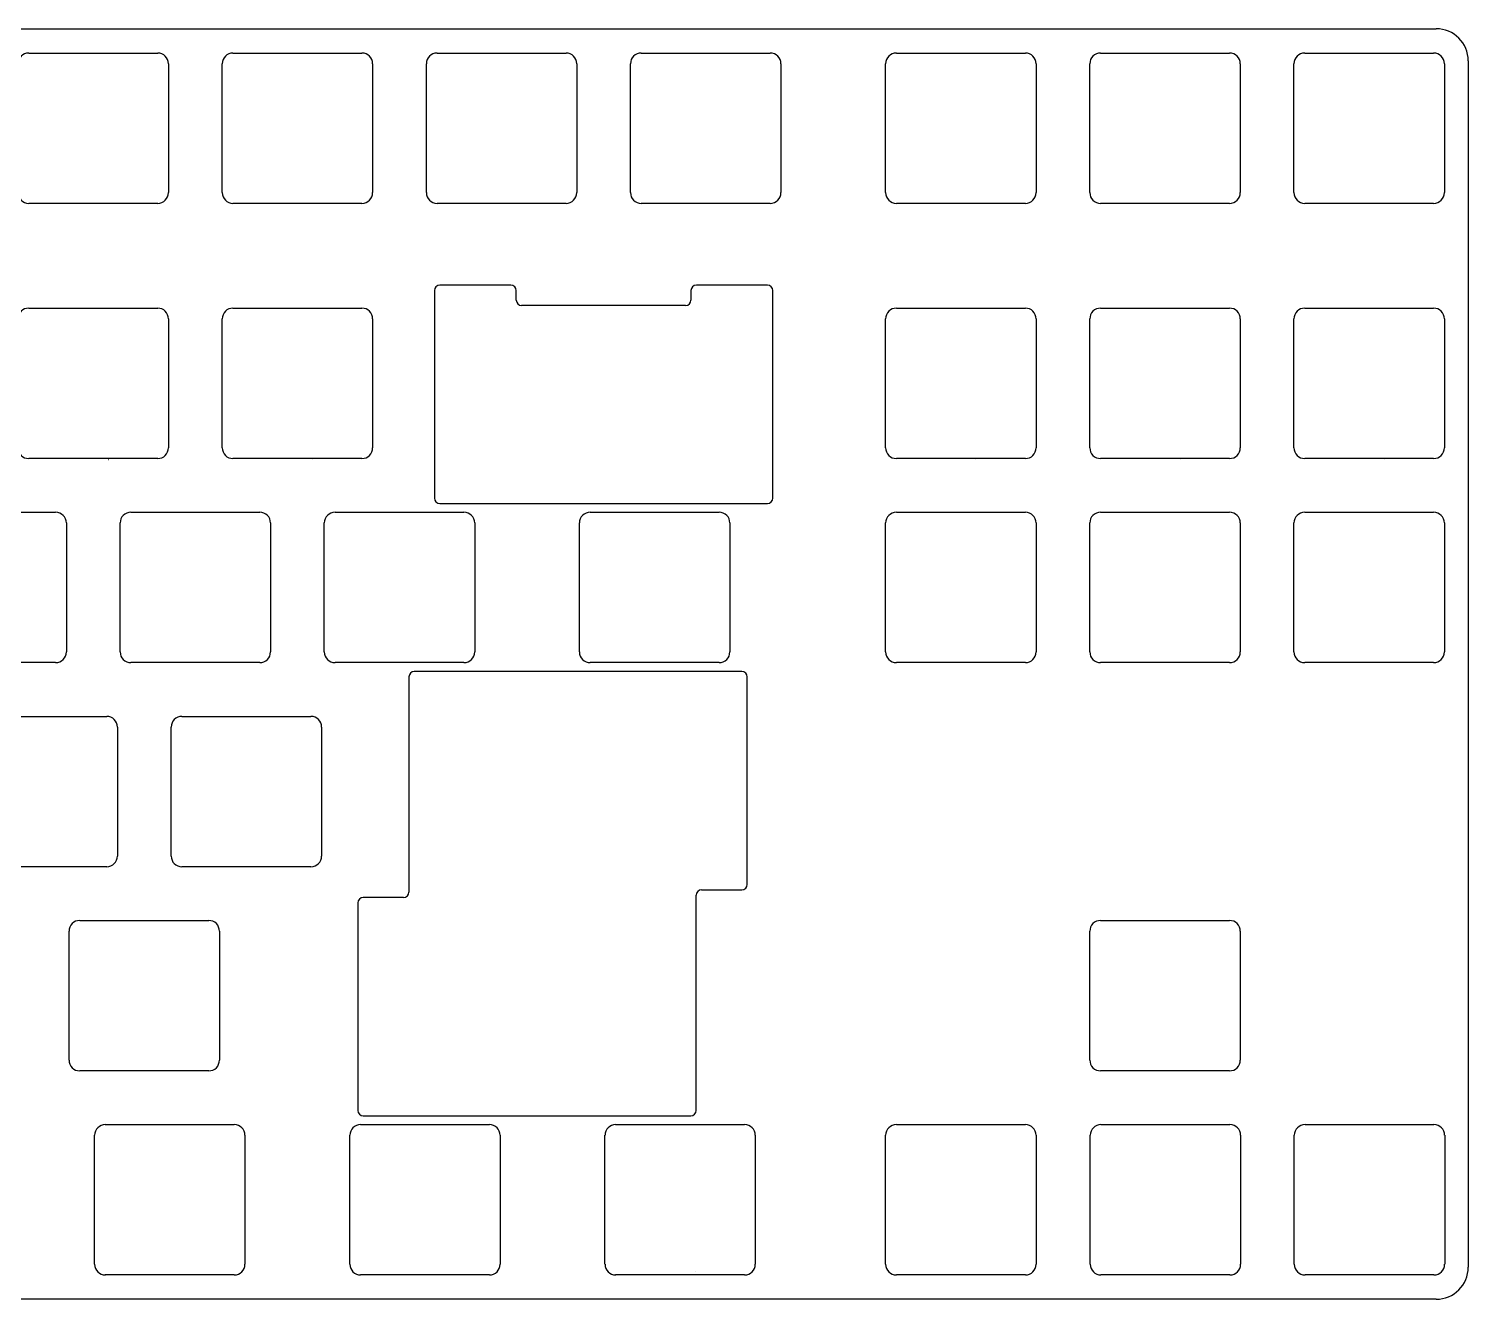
# Model space of a CAD drawing. Header units: millimetres. Extents: x -47 to 330, y -109 to 160.
# Drawn here: x 196.1 to 330, y 41.5 to 159.7 of the extents above; entities that cross this region are included whole.
import ezdxf

# ---------------------------------------------------------------- set-up
doc = ezdxf.new("R2010")
doc.units = ezdxf.units.MM
doc.header["$MEASUREMENT"] = 0
doc.layers.add('01', color=6, linetype='Continuous', true_color=0xff00ff)

msp = doc.modelspace()

# ---------------------------------------------------------------- linework, layer by layer
at = {"layer": '01'}
for p, q in [((-13.19, 159.74), (327.06, 159.74)), ((196.08, 157.49), (196.08, 157.49)), ((196.08, 157.49), (208.08, 157.49)), ((196.08, 157.49), (196.08, 157.49)), ((196.08, 157.49), (208.08, 157.49)), ((196.08, 157.49), (196.08, 157.49)), ((196.08, 157.49), (208.08, 157.49)), ((196.08, 157.49), (196.08, 157.49)), ((196.08, 157.49), (208.08, 157.49)), ((215.08, 157.49), (215.08, 157.49)), ((215.08, 157.49), (227.08, 157.49)), ((215.08, 157.49), (215.08, 157.49)), ((215.08, 157.49), (227.08, 157.49)), ((215.08, 157.49), (215.08, 157.49)), ((215.08, 157.49), (227.08, 157.49)), ((215.08, 157.49), (215.08, 157.49)), ((215.08, 157.49), (227.08, 157.49)), ((234.08, 157.49), (234.08, 157.49)), ((234.08, 157.49), (246.08, 157.49)), ((234.08, 157.49), (234.08, 157.49)), ((234.08, 157.49), (246.08, 157.49)), ((234.08, 157.49), (234.08, 157.49)), ((234.08, 157.49), (246.08, 157.49)), ((234.08, 157.49), (234.08, 157.49)), ((234.08, 157.49), (246.08, 157.49)), ((253.08, 157.49), (265.08, 157.49)), ((253.08, 157.49), (265.08, 157.49)), ((253.08, 157.49), (265.08, 157.49)), ((253.08, 157.49), (265.08, 157.49)), ((276.83, 157.49), (288.83, 157.49)), ((276.83, 157.49), (288.83, 157.49)), ((276.83, 157.49), (288.83, 157.49)), ((276.83, 157.49), (288.83, 157.49)), ((295.83, 157.49), (307.83, 157.49)), ((295.83, 157.49), (307.83, 157.49)), ((295.83, 157.49), (307.83, 157.49)), ((295.83, 157.49), (307.83, 157.49)), ((314.83, 157.49), (326.83, 157.49)), ((314.83, 157.49), (326.83, 157.49)), ((314.83, 157.49), (326.83, 157.49)), ((314.83, 157.49), (326.83, 157.49)), ((330.05, 156.76), (330.05, 44.47)), ((209.08, 156.49), (209.08, 144.49)), ((209.08, 156.49), (209.08, 144.49)), ((209.08, 156.49), (209.08, 144.49)), ((209.08, 156.49), (209.08, 144.49)), ((214.08, 144.49), (214.08, 156.49)), ((214.08, 156.49), (214.08, 156.49)), ((214.08, 144.49), (214.08, 156.49)), ((214.08, 156.49), (214.08, 156.49)), ((214.08, 144.49), (214.08, 156.49)), ((214.08, 156.49), (214.08, 156.49)), ((214.08, 144.49), (214.08, 156.49)), ((214.08, 156.49), (214.08, 156.49)), ((228.08, 156.49), (228.08, 144.49)), ((228.08, 156.49), (228.08, 144.49)), ((228.08, 156.49), (228.08, 144.49)), ((228.08, 156.49), (228.08, 144.49)), ((233.08, 144.49), (233.08, 156.49)), ((233.08, 144.49), (233.08, 156.49)), ((233.08, 144.49), (233.08, 156.49)), ((233.08, 144.49), (233.08, 156.49)), ((247.08, 156.49), (247.08, 144.49)), ((247.08, 156.49), (247.08, 144.49)), ((247.08, 156.49), (247.08, 144.49)), ((247.08, 156.49), (247.08, 144.49)), ((252.08, 144.49), (252.08, 156.49)), ((252.08, 144.49), (252.08, 156.49)), ((252.08, 144.49), (252.08, 156.49)), ((252.08, 144.49), (252.08, 156.49)), ((266.08, 156.49), (266.08, 144.49)), ((266.08, 156.49), (266.08, 144.49)), ((266.08, 156.49), (266.08, 144.49)), ((266.08, 156.49), (266.08, 144.49)), ((275.83, 144.49), (275.83, 156.49)), ((275.83, 144.49), (275.83, 156.49)), ((275.83, 144.49), (275.83, 156.49)), ((275.83, 144.49), (275.83, 156.49)), ((289.83, 156.49), (289.83, 144.49)), ((289.83, 156.49), (289.83, 144.49)), ((289.83, 156.49), (289.83, 144.49)), ((289.83, 156.49), (289.83, 144.49)), ((294.83, 144.49), (294.83, 156.49)), ((294.83, 144.49), (294.83, 156.49)), ((294.83, 144.49), (294.83, 156.49)), ((294.83, 144.49), (294.83, 156.49)), ((308.83, 156.49), (308.83, 144.49)), ((308.83, 156.49), (308.83, 144.49)), ((308.83, 156.49), (308.83, 144.49)), ((308.83, 156.49), (308.83, 144.49)), ((313.83, 144.49), (313.83, 156.49)), ((313.83, 144.49), (313.83, 156.49)), ((313.83, 144.49), (313.83, 156.49)), ((313.83, 144.49), (313.83, 156.49)), ((327.83, 156.49), (327.83, 144.49)), ((327.83, 156.49), (327.83, 144.49)), ((327.83, 156.49), (327.83, 144.49)), ((327.83, 156.49), (327.83, 144.49)), ((208.08, 143.49), (196.08, 143.49)), ((196.08, 143.49), (196.08, 143.49)), ((208.08, 143.49), (196.08, 143.49)), ((196.08, 143.49), (196.08, 143.49)), ((208.08, 143.49), (196.08, 143.49)), ((196.08, 143.49), (196.08, 143.49)), ((208.08, 143.49), (196.08, 143.49)), ((196.08, 143.49), (196.08, 143.49)), ((214.08, 144.49), (214.08, 144.49)), ((214.08, 144.49), (214.08, 144.49)), ((214.08, 144.49), (214.08, 144.49)), ((214.08, 144.49), (214.08, 144.49)), ((227.08, 143.49), (215.08, 143.49)), ((215.08, 143.49), (215.08, 143.49)), ((227.08, 143.49), (215.08, 143.49)), ((215.08, 143.49), (215.08, 143.49)), ((227.08, 143.49), (215.08, 143.49)), ((215.08, 143.49), (215.08, 143.49)), ((227.08, 143.49), (215.08, 143.49)), ((215.08, 143.49), (215.08, 143.49)), ((246.08, 143.49), (234.08, 143.49)), ((234.08, 143.49), (234.08, 143.49)), ((246.08, 143.49), (234.08, 143.49)), ((234.08, 143.49), (234.08, 143.49)), ((246.08, 143.49), (234.08, 143.49)), ((234.08, 143.49), (234.08, 143.49)), ((246.08, 143.49), (234.08, 143.49)), ((234.08, 143.49), (234.08, 143.49)), ((265.08, 143.49), (253.08, 143.49)), ((265.08, 143.49), (253.08, 143.49)), ((265.08, 143.49), (253.08, 143.49)), ((265.08, 143.49), (253.08, 143.49)), ((288.83, 143.49), (276.83, 143.49)), ((288.83, 143.49), (276.83, 143.49)), ((288.83, 143.49), (276.83, 143.49)), ((288.83, 143.49), (276.83, 143.49)), ((307.83, 143.49), (295.83, 143.49)), ((307.83, 143.49), (295.83, 143.49)), ((307.83, 143.49), (295.83, 143.49)), ((307.83, 143.49), (295.83, 143.49)), ((326.83, 143.49), (314.83, 143.49)), ((326.83, 143.49), (314.83, 143.49)), ((326.83, 143.49), (314.83, 143.49)), ((326.83, 143.49), (314.83, 143.49)), ((233.83, 135.38), (233.83, 116.06)), ((233.83, 135.38), (233.83, 116.06)), ((233.83, 135.38), (233.83, 116.06)), ((233.83, 135.38), (233.83, 116.06)), ((240.95, 135.88), (234.33, 135.88)), ((240.95, 135.88), (234.33, 135.88)), ((240.95, 135.88), (234.33, 135.88)), ((240.95, 135.88), (234.33, 135.88)), ((241.45, 134.48), (241.45, 135.38)), ((241.45, 134.48), (241.45, 135.38)), ((241.45, 134.48), (241.45, 135.38)), ((241.45, 134.48), (241.45, 135.38)), ((257.71, 135.38), (257.71, 135.38)), ((257.71, 135.38), (257.71, 134.48)), ((257.71, 135.38), (257.71, 135.38)), ((257.71, 135.38), (257.71, 134.48)), ((257.71, 135.38), (257.71, 135.38)), ((257.71, 135.38), (257.71, 134.48)), ((257.71, 135.38), (257.71, 135.38)), ((257.71, 135.38), (257.71, 134.48)), ((264.83, 135.88), (258.21, 135.88)), ((264.83, 135.88), (258.21, 135.88)), ((264.83, 135.88), (258.21, 135.88)), ((264.83, 135.88), (258.21, 135.88)), ((265.33, 116.06), (265.33, 135.38)), ((265.33, 135.38), (265.33, 135.38)), ((265.33, 116.06), (265.33, 135.38)), ((265.33, 135.38), (265.33, 135.38)), ((265.33, 116.06), (265.33, 135.38)), ((265.33, 135.38), (265.33, 135.38)), ((265.33, 116.06), (265.33, 135.38)), ((265.33, 135.38), (265.33, 135.38)), ((241.45, 134.48), (241.45, 134.48)), ((241.45, 134.48), (241.45, 134.48)), ((241.45, 134.48), (241.45, 134.48)), ((241.45, 134.48), (241.45, 134.48)), ((257.21, 133.98), (241.95, 133.98)), ((257.21, 133.98), (241.95, 133.98)), ((257.21, 133.98), (241.95, 133.98)), ((257.21, 133.98), (241.95, 133.98)), ((196.08, 133.74), (196.08, 133.74)), ((196.08, 133.74), (208.08, 133.74)), ((196.08, 133.74), (196.08, 133.74)), ((196.08, 133.74), (208.08, 133.74)), ((196.08, 133.74), (196.08, 133.74)), ((196.08, 133.74), (208.08, 133.74)), ((196.08, 133.74), (196.08, 133.74)), ((196.08, 133.74), (208.08, 133.74)), ((209.08, 132.74), (209.08, 120.74)), ((209.08, 132.74), (209.08, 120.74)), ((209.08, 132.74), (209.08, 120.74)), ((209.08, 132.74), (209.08, 120.74)), ((214.08, 120.74), (214.08, 132.74)), ((214.08, 132.74), (214.08, 132.74)), ((214.08, 120.74), (214.08, 132.74)), ((214.08, 132.74), (214.08, 132.74)), ((214.08, 120.74), (214.08, 132.74)), ((214.08, 132.74), (214.08, 132.74)), ((214.08, 120.74), (214.08, 132.74)), ((214.08, 132.74), (214.08, 132.74)), ((215.08, 133.74), (215.08, 133.74)), ((215.08, 133.74), (227.08, 133.74)), ((215.08, 133.74), (215.08, 133.74)), ((215.08, 133.74), (227.08, 133.74)), ((215.08, 133.74), (215.08, 133.74)), ((215.08, 133.74), (227.08, 133.74)), ((215.08, 133.74), (215.08, 133.74)), ((215.08, 133.74), (227.08, 133.74)), ((228.08, 132.74), (228.08, 120.74)), ((228.08, 132.74), (228.08, 120.74)), ((228.08, 132.74), (228.08, 120.74)), ((228.08, 132.74), (228.08, 120.74)), ((275.83, 120.74), (275.83, 132.74)), ((275.83, 120.74), (275.83, 132.74)), ((275.83, 120.74), (275.83, 132.74)), ((275.83, 120.74), (275.83, 132.74)), ((276.83, 133.74), (288.83, 133.74)), ((276.83, 133.74), (288.83, 133.74)), ((276.83, 133.74), (288.83, 133.74)), ((276.83, 133.74), (288.83, 133.74)), ((289.83, 132.74), (289.83, 120.74)), ((289.83, 132.74), (289.83, 120.74)), ((289.83, 132.74), (289.83, 120.74)), ((289.83, 132.74), (289.83, 120.74)), ((294.83, 120.74), (294.83, 132.74)), ((294.83, 120.74), (294.83, 132.74)), ((294.83, 120.74), (294.83, 132.74)), ((294.83, 120.74), (294.83, 132.74)), ((295.83, 133.74), (307.83, 133.74)), ((295.83, 133.74), (307.83, 133.74)), ((295.83, 133.74), (307.83, 133.74)), ((295.83, 133.74), (307.83, 133.74)), ((308.83, 132.74), (308.83, 120.74)), ((308.83, 132.74), (308.83, 120.74)), ((308.83, 132.74), (308.83, 120.74)), ((308.83, 132.74), (308.83, 120.74)), ((313.83, 120.74), (313.83, 132.74)), ((313.83, 120.74), (313.83, 132.74)), ((313.83, 120.74), (313.83, 132.74)), ((313.83, 120.74), (313.83, 132.74)), ((314.83, 133.74), (326.83, 133.74)), ((314.83, 133.74), (326.83, 133.74)), ((314.83, 133.74), (326.83, 133.74)), ((314.83, 133.74), (326.83, 133.74)), ((327.83, 132.74), (327.83, 120.74)), ((327.83, 132.74), (327.83, 120.74)), ((327.83, 132.74), (327.83, 120.74)), ((327.83, 132.74), (327.83, 120.74)), ((214.08, 120.74), (214.08, 120.74)), ((214.08, 120.74), (214.08, 120.74)), ((214.08, 120.74), (214.08, 120.74)), ((214.08, 120.74), (214.08, 120.74)), ((208.08, 119.74), (196.08, 119.74)), ((196.08, 119.74), (196.08, 119.74)), ((208.08, 119.74), (196.08, 119.74)), ((196.08, 119.74), (196.08, 119.74)), ((208.08, 119.74), (196.08, 119.74)), ((196.08, 119.74), (196.08, 119.74)), ((208.08, 119.74), (196.08, 119.74)), ((196.08, 119.74), (196.08, 119.74)), ((227.08, 119.74), (215.08, 119.74)), ((215.08, 119.74), (215.08, 119.74)), ((227.08, 119.74), (215.08, 119.74)), ((215.08, 119.74), (215.08, 119.74)), ((227.08, 119.74), (215.08, 119.74)), ((215.08, 119.74), (215.08, 119.74)), ((227.08, 119.74), (215.08, 119.74)), ((215.08, 119.74), (215.08, 119.74)), ((288.83, 119.74), (276.83, 119.74)), ((288.83, 119.74), (276.83, 119.74)), ((288.83, 119.74), (276.83, 119.74)), ((288.83, 119.74), (276.83, 119.74)), ((307.83, 119.74), (295.83, 119.74)), ((307.83, 119.74), (295.83, 119.74)), ((307.83, 119.74), (295.83, 119.74)), ((307.83, 119.74), (295.83, 119.74)), ((326.83, 119.74), (314.83, 119.74)), ((326.83, 119.74), (314.83, 119.74)), ((326.83, 119.74), (314.83, 119.74)), ((326.83, 119.74), (314.83, 119.74)), ((234.33, 115.56), (264.83, 115.56)), ((234.33, 115.56), (264.83, 115.56)), ((234.33, 115.56), (264.83, 115.56)), ((234.33, 115.56), (264.83, 115.56)), ((265.33, 116.06), (265.33, 116.06)), ((265.33, 116.06), (265.33, 116.06)), ((265.33, 116.06), (265.33, 116.06)), ((265.33, 116.06), (265.33, 116.06)), ((186.58, 114.74), (198.58, 114.74)), ((186.58, 114.74), (198.58, 114.74)), ((186.58, 114.74), (198.58, 114.74)), ((186.58, 114.74), (198.58, 114.74)), ((205.58, 114.74), (205.58, 114.74)), ((205.58, 114.74), (217.58, 114.74)), ((205.58, 114.74), (205.58, 114.74)), ((205.58, 114.74), (217.58, 114.74)), ((205.58, 114.74), (205.58, 114.74)), ((205.58, 114.74), (217.58, 114.74)), ((205.58, 114.74), (205.58, 114.74)), ((205.58, 114.74), (217.58, 114.74)), ((224.58, 114.74), (236.58, 114.74)), ((224.58, 114.74), (236.58, 114.74)), ((224.58, 114.74), (236.58, 114.74)), ((224.58, 114.74), (236.58, 114.74)), ((248.33, 114.74), (260.33, 114.74)), ((248.33, 114.74), (260.33, 114.74)), ((248.33, 114.74), (260.33, 114.74)), ((248.33, 114.74), (260.33, 114.74)), ((276.83, 114.74), (288.83, 114.74)), ((276.83, 114.74), (288.83, 114.74)), ((276.83, 114.74), (288.83, 114.74)), ((276.83, 114.74), (288.83, 114.74)), ((295.83, 114.74), (307.83, 114.74)), ((295.83, 114.74), (307.83, 114.74)), ((295.83, 114.74), (307.83, 114.74)), ((295.83, 114.74), (307.83, 114.74)), ((314.83, 114.74), (326.83, 114.74)), ((314.83, 114.74), (326.83, 114.74)), ((314.83, 114.74), (326.83, 114.74)), ((314.83, 114.74), (326.83, 114.74)), ((199.58, 113.74), (199.58, 101.74)), ((199.58, 113.74), (199.58, 101.74)), ((199.58, 113.74), (199.58, 101.74)), ((199.58, 113.74), (199.58, 101.74)), ((204.58, 101.74), (204.58, 113.74)), ((204.58, 113.74), (204.58, 113.74)), ((204.58, 101.74), (204.58, 113.74)), ((204.58, 113.74), (204.58, 113.74)), ((204.58, 101.74), (204.58, 113.74)), ((204.58, 113.74), (204.58, 113.74)), ((204.58, 101.74), (204.58, 113.74)), ((204.58, 113.74), (204.58, 113.74)), ((218.58, 113.74), (218.58, 101.74)), ((218.58, 113.74), (218.58, 101.74)), ((218.58, 113.74), (218.58, 101.74)), ((218.58, 113.74), (218.58, 101.74)), ((223.58, 101.74), (223.58, 113.74)), ((223.58, 113.74), (223.58, 113.74)), ((223.58, 101.74), (223.58, 113.74)), ((223.58, 113.74), (223.58, 113.74)), ((223.58, 101.74), (223.58, 113.74)), ((223.58, 113.74), (223.58, 113.74)), ((223.58, 101.74), (223.58, 113.74)), ((223.58, 113.74), (223.58, 113.74)), ((237.58, 113.74), (237.58, 101.74)), ((237.58, 113.74), (237.58, 101.74)), ((237.58, 113.74), (237.58, 101.74)), ((237.58, 113.74), (237.58, 101.74)), ((247.33, 101.74), (247.33, 113.74)), ((247.33, 101.74), (247.33, 113.74)), ((247.33, 101.74), (247.33, 113.74)), ((247.33, 101.74), (247.33, 113.74)), ((261.33, 113.74), (261.33, 101.74)), ((261.33, 113.74), (261.33, 101.74)), ((261.33, 113.74), (261.33, 101.74)), ((261.33, 113.74), (261.33, 101.74)), ((275.83, 101.74), (275.83, 113.74)), ((275.83, 101.74), (275.83, 113.74)), ((275.83, 101.74), (275.83, 113.74)), ((275.83, 101.74), (275.83, 113.74)), ((289.83, 113.74), (289.83, 101.74)), ((289.83, 113.74), (289.83, 101.74)), ((289.83, 113.74), (289.83, 101.74)), ((289.83, 113.74), (289.83, 101.74)), ((294.83, 101.74), (294.83, 113.74)), ((294.83, 101.74), (294.83, 113.74)), ((294.83, 101.74), (294.83, 113.74)), ((294.83, 101.74), (294.83, 113.74)), ((308.83, 113.74), (308.83, 101.74)), ((308.83, 113.74), (308.83, 101.74)), ((308.83, 113.74), (308.83, 101.74)), ((308.83, 113.74), (308.83, 101.74)), ((313.83, 101.74), (313.83, 113.74)), ((313.83, 101.74), (313.83, 113.74)), ((313.83, 101.74), (313.83, 113.74)), ((313.83, 101.74), (313.83, 113.74)), ((327.83, 113.74), (327.83, 101.74)), ((327.83, 113.74), (327.83, 101.74)), ((327.83, 113.74), (327.83, 101.74)), ((327.83, 113.74), (327.83, 101.74)), ((198.58, 100.74), (186.58, 100.74)), ((198.58, 100.74), (186.58, 100.74)), ((198.58, 100.74), (186.58, 100.74)), ((198.58, 100.74), (186.58, 100.74)), ((204.58, 101.74), (204.58, 101.74)), ((204.58, 101.74), (204.58, 101.74)), ((204.58, 101.74), (204.58, 101.74)), ((204.58, 101.74), (204.58, 101.74)), ((217.58, 100.74), (205.58, 100.74)), ((205.58, 100.74), (205.58, 100.74)), ((217.58, 100.74), (205.58, 100.74)), ((205.58, 100.74), (205.58, 100.74)), ((217.58, 100.74), (205.58, 100.74)), ((205.58, 100.74), (205.58, 100.74)), ((217.58, 100.74), (205.58, 100.74)), ((205.58, 100.74), (205.58, 100.74)), ((223.58, 101.74), (223.58, 101.74)), ((223.58, 101.74), (223.58, 101.74)), ((223.58, 101.74), (223.58, 101.74)), ((223.58, 101.74), (223.58, 101.74)), ((236.58, 100.74), (224.58, 100.74)), ((236.58, 100.74), (224.58, 100.74)), ((236.58, 100.74), (224.58, 100.74)), ((236.58, 100.74), (224.58, 100.74)), ((260.33, 100.74), (248.33, 100.74)), ((260.33, 100.74), (248.33, 100.74)), ((260.33, 100.74), (248.33, 100.74)), ((260.33, 100.74), (248.33, 100.74)), ((288.83, 100.74), (276.83, 100.74)), ((288.83, 100.74), (276.83, 100.74)), ((288.83, 100.74), (276.83, 100.74)), ((288.83, 100.74), (276.83, 100.74)), ((307.83, 100.74), (295.83, 100.74)), ((307.83, 100.74), (295.83, 100.74)), ((307.83, 100.74), (295.83, 100.74)), ((307.83, 100.74), (295.83, 100.74)), ((326.83, 100.74), (314.83, 100.74)), ((326.83, 100.74), (314.83, 100.74)), ((326.83, 100.74), (314.83, 100.74)), ((326.83, 100.74), (314.83, 100.74)), ((231.46, 99.41), (231.46, 80.09)), ((231.46, 99.41), (231.46, 80.09)), ((231.46, 99.41), (231.46, 80.09)), ((231.46, 99.41), (231.46, 80.09)), ((231.46, 99.41), (231.46, 79.38)), ((262.45, 99.91), (231.96, 99.91)), ((262.45, 99.91), (231.96, 99.91)), ((262.45, 99.91), (231.96, 99.91)), ((262.45, 99.91), (231.96, 99.91)), ((262.95, 80.09), (262.95, 99.41)), ((262.95, 99.41), (262.95, 99.41)), ((262.95, 80.09), (262.95, 99.41)), ((262.95, 99.41), (262.95, 99.41)), ((262.95, 80.09), (262.95, 99.41)), ((262.95, 99.41), (262.95, 99.41)), ((262.95, 80.09), (262.95, 99.41)), ((262.95, 99.41), (262.95, 99.41)), ((191.33, 95.74), (203.33, 95.74)), ((191.33, 95.74), (203.33, 95.74)), ((191.33, 95.74), (203.33, 95.74)), ((191.33, 95.74), (203.33, 95.74)), ((210.33, 95.74), (222.33, 95.74)), ((210.33, 95.74), (222.33, 95.74)), ((210.33, 95.74), (222.33, 95.74)), ((210.33, 95.74), (222.33, 95.74)), ((204.33, 94.74), (204.33, 82.74)), ((204.33, 94.74), (204.33, 82.74)), ((204.33, 94.74), (204.33, 82.74)), ((204.33, 94.74), (204.33, 82.74)), ((209.33, 82.74), (209.33, 94.74)), ((209.33, 82.74), (209.33, 94.74)), ((209.33, 82.74), (209.33, 94.74)), ((209.33, 82.74), (209.33, 94.74)), ((223.33, 94.74), (223.33, 82.74)), ((223.33, 94.74), (223.33, 82.74)), ((223.33, 94.74), (223.33, 82.74)), ((223.33, 94.74), (223.33, 82.74)), ((203.33, 81.74), (191.33, 81.74)), ((203.33, 81.74), (191.33, 81.74)), ((203.33, 81.74), (191.33, 81.74)), ((203.33, 81.74), (191.33, 81.74)), ((204.33, 82.74), (204.33, 82.74)), ((204.33, 82.74), (204.33, 82.74)), ((204.33, 82.74), (204.33, 82.74)), ((204.33, 82.74), (204.33, 82.74)), ((222.33, 81.74), (210.33, 81.74)), ((222.33, 81.74), (210.33, 81.74)), ((222.33, 81.74), (210.33, 81.74)), ((222.33, 81.74), (210.33, 81.74)), ((258.2, 78.16), (258.2, 79.09)), ((258.7, 79.59), (262.45, 79.59)), ((262.95, 80.09), (262.95, 80.09)), ((262.95, 80.09), (262.95, 80.09)), ((262.95, 80.09), (262.95, 80.09)), ((262.95, 80.09), (262.95, 80.09)), ((226.71, 78.38), (226.71, 59.06)), ((226.71, 78.38), (226.71, 59.06)), ((226.71, 78.38), (226.71, 59.06)), ((226.71, 78.38), (226.71, 59.06)), ((230.96, 78.88), (227.21, 78.88)), ((258.2, 59.06), (258.2, 78.38)), ((258.2, 59.06), (258.2, 78.38)), ((258.2, 59.06), (258.2, 78.38)), ((258.2, 78.38), (258.2, 78.38)), ((258.2, 59.06), (258.2, 78.38)), ((258.2, 78.38), (258.2, 78.38)), ((200.83, 76.74), (212.83, 76.74)), ((200.83, 76.74), (212.83, 76.74)), ((200.83, 76.74), (212.83, 76.74)), ((200.83, 76.74), (212.83, 76.74)), ((212.83, 76.74), (212.83, 76.74)), ((212.83, 76.74), (212.83, 76.74)), ((212.83, 76.74), (212.83, 76.74)), ((212.83, 76.74), (212.83, 76.74)), ((295.83, 76.74), (307.83, 76.74)), ((295.83, 76.74), (307.83, 76.74)), ((295.83, 76.74), (307.83, 76.74)), ((295.83, 76.74), (307.83, 76.74)), ((199.83, 63.74), (199.83, 75.74)), ((199.83, 63.74), (199.83, 75.74)), ((199.83, 63.74), (199.83, 75.74)), ((199.83, 63.74), (199.83, 75.74)), ((213.83, 75.74), (213.83, 63.74)), ((213.83, 75.74), (213.83, 63.74)), ((213.83, 75.74), (213.83, 63.74)), ((213.83, 75.74), (213.83, 63.74)), ((294.83, 63.74), (294.83, 75.74)), ((294.83, 63.74), (294.83, 75.74)), ((294.83, 63.74), (294.83, 75.74)), ((294.83, 63.74), (294.83, 75.74)), ((308.83, 75.74), (308.83, 63.74)), ((308.83, 75.74), (308.83, 63.74)), ((308.83, 75.74), (308.83, 63.74)), ((308.83, 75.74), (308.83, 63.74)), ((213.83, 63.74), (213.83, 63.74)), ((213.83, 63.74), (213.83, 63.74)), ((213.83, 63.74), (213.83, 63.74)), ((213.83, 63.74), (213.83, 63.74)), ((212.83, 62.74), (200.83, 62.74)), ((212.83, 62.74), (200.83, 62.74)), ((212.83, 62.74), (200.83, 62.74)), ((212.83, 62.74), (200.83, 62.74)), ((212.83, 62.74), (212.83, 62.74)), ((212.83, 62.74), (212.83, 62.74)), ((212.83, 62.74), (212.83, 62.74)), ((212.83, 62.74), (212.83, 62.74)), ((307.83, 62.74), (295.83, 62.74)), ((307.83, 62.74), (295.83, 62.74)), ((307.83, 62.74), (295.83, 62.74)), ((307.83, 62.74), (295.83, 62.74)), ((258.2, 59.06), (258.2, 59.06)), ((258.2, 59.06), (258.2, 59.06)), ((203.2, 57.74), (215.2, 57.74)), ((203.2, 57.74), (215.2, 57.74)), ((203.2, 57.74), (203.2, 57.74)), ((203.2, 57.74), (215.2, 57.74)), ((203.2, 57.74), (203.2, 57.74)), ((203.2, 57.74), (215.2, 57.74)), ((215.2, 57.74), (215.2, 57.74)), ((215.2, 57.74), (215.2, 57.74)), ((226.95, 57.74), (238.95, 57.74)), ((226.95, 57.74), (238.95, 57.74)), ((226.95, 57.74), (226.95, 57.74)), ((226.95, 57.74), (238.95, 57.74)), ((226.95, 57.74), (226.95, 57.74)), ((226.95, 57.74), (238.95, 57.74)), ((227.21, 58.56), (257.7, 58.56)), ((227.21, 58.56), (257.7, 58.56)), ((227.21, 58.56), (257.7, 58.56)), ((227.21, 58.56), (257.7, 58.56)), ((238.95, 57.74), (238.95, 57.74)), ((238.95, 57.74), (238.95, 57.74)), ((250.7, 57.74), (262.7, 57.74)), ((250.7, 57.74), (262.7, 57.74)), ((250.7, 57.74), (262.7, 57.74)), ((250.7, 57.74), (262.7, 57.74)), ((276.83, 57.74), (288.83, 57.74)), ((276.83, 57.74), (288.83, 57.74)), ((276.83, 57.74), (288.83, 57.74)), ((276.83, 57.74), (288.83, 57.74)), ((295.87, 57.74), (307.87, 57.74)), ((295.87, 57.74), (307.87, 57.74)), ((295.87, 57.74), (307.87, 57.74)), ((295.87, 57.74), (307.87, 57.74)), ((314.86, 57.74), (326.86, 57.74)), ((314.86, 57.74), (326.86, 57.74)), ((314.86, 57.74), (326.86, 57.74)), ((314.86, 57.74), (326.86, 57.74)), ((202.2, 44.74), (202.2, 56.74)), ((202.2, 44.74), (202.2, 56.74)), ((202.2, 44.74), (202.2, 56.74)), ((202.2, 56.74), (202.2, 56.74)), ((202.2, 44.74), (202.2, 56.74)), ((202.2, 56.74), (202.2, 56.74)), ((216.2, 56.74), (216.2, 44.74)), ((216.2, 56.74), (216.2, 44.74)), ((216.2, 56.74), (216.2, 44.74)), ((216.2, 56.74), (216.2, 44.74)), ((225.95, 44.74), (225.95, 56.74)), ((225.95, 56.74), (225.95, 56.74)), ((225.95, 44.74), (225.95, 56.74)), ((225.95, 56.74), (225.95, 56.74)), ((225.95, 44.74), (225.95, 56.74)), ((225.95, 44.74), (225.95, 56.74)), ((239.95, 56.74), (239.95, 44.74)), ((239.95, 56.74), (239.95, 44.74)), ((239.95, 56.74), (239.95, 44.74)), ((239.95, 56.74), (239.95, 44.74)), ((249.7, 44.74), (249.7, 56.74)), ((249.7, 44.74), (249.7, 56.74)), ((249.7, 44.74), (249.7, 56.74)), ((249.7, 44.74), (249.7, 56.74)), ((263.7, 56.74), (263.7, 44.74)), ((263.7, 56.74), (263.7, 44.74)), ((263.7, 56.74), (263.7, 44.74)), ((263.7, 56.74), (263.7, 44.74)), ((275.83, 44.74), (275.83, 56.74)), ((275.83, 44.74), (275.83, 56.74)), ((275.83, 44.74), (275.83, 56.74)), ((275.83, 44.74), (275.83, 56.74)), ((289.83, 56.74), (289.83, 44.74)), ((289.83, 56.74), (289.83, 44.74)), ((289.83, 56.74), (289.83, 44.74)), ((289.83, 56.74), (289.83, 44.74)), ((294.87, 44.74), (294.87, 56.74)), ((294.87, 44.74), (294.87, 56.74)), ((294.87, 44.74), (294.87, 56.74)), ((294.87, 44.74), (294.87, 56.74)), ((308.87, 56.74), (308.87, 44.74)), ((308.87, 56.74), (308.87, 44.74)), ((308.87, 56.74), (308.87, 44.74)), ((308.87, 56.74), (308.87, 44.74)), ((313.86, 44.74), (313.86, 56.74)), ((313.86, 44.74), (313.86, 56.74)), ((313.86, 44.74), (313.86, 56.74)), ((313.86, 44.74), (313.86, 56.74)), ((327.86, 56.74), (327.86, 44.74)), ((327.86, 56.74), (327.86, 44.74)), ((327.86, 56.74), (327.86, 44.74)), ((327.86, 56.74), (327.86, 44.74)), ((202.2, 44.74), (202.2, 44.74)), ((202.2, 44.74), (202.2, 44.74)), ((216.2, 44.74), (216.2, 44.74)), ((216.2, 44.74), (216.2, 44.74)), ((225.95, 44.74), (225.95, 44.74)), ((225.95, 44.74), (225.95, 44.74)), ((239.95, 44.74), (239.95, 44.74)), ((239.95, 44.74), (239.95, 44.74)), ((215.2, 43.74), (203.2, 43.74)), ((215.2, 43.74), (203.2, 43.74)), ((215.2, 43.74), (203.2, 43.74)), ((203.2, 43.74), (203.2, 43.74)), ((215.2, 43.74), (203.2, 43.74)), ((203.2, 43.74), (203.2, 43.74)), ((215.2, 43.74), (215.2, 43.74)), ((215.2, 43.74), (215.2, 43.74)), ((238.95, 43.74), (226.95, 43.74)), ((238.95, 43.74), (226.95, 43.74)), ((238.95, 43.74), (226.95, 43.74)), ((226.95, 43.74), (226.95, 43.74)), ((238.95, 43.74), (226.95, 43.74)), ((226.95, 43.74), (226.95, 43.74)), ((238.95, 43.74), (238.95, 43.74)), ((238.95, 43.74), (238.95, 43.74)), ((262.7, 43.74), (250.7, 43.74)), ((262.7, 43.74), (250.7, 43.74)), ((262.7, 43.74), (250.7, 43.74)), ((262.7, 43.74), (250.7, 43.74)), ((288.83, 43.74), (276.83, 43.74)), ((288.83, 43.74), (276.83, 43.74)), ((288.83, 43.74), (276.83, 43.74)), ((288.83, 43.74), (276.83, 43.74)), ((307.87, 43.74), (295.87, 43.74)), ((307.87, 43.74), (295.87, 43.74)), ((307.87, 43.74), (295.87, 43.74)), ((307.87, 43.74), (295.87, 43.74)), ((326.86, 43.74), (314.86, 43.74)), ((326.86, 43.74), (314.86, 43.74)), ((326.86, 43.74), (314.86, 43.74)), ((326.86, 43.74), (314.86, 43.74)), ((327.06, 41.48), (170.55, 41.48))]:
    msp.add_line(p, q, dxfattribs=at)
for centre, radius, start, end in [((327.06, 156.76), 2.99, 0.0259, 89.9841), ((196.08, 156.49), 1, 90.0209, 179.9791), ((196.08, 156.49), 1, 90.0209, 179.9791), ((208.08, 156.49), 1, 0.0209, 89.9791), ((208.08, 156.49), 1, 0.0209, 89.9791), ((208.08, 156.49), 1, 0.0209, 89.9791), ((208.08, 156.49), 1, 0.0209, 89.9791), ((215.08, 156.49), 1, 90.0209, 179.9791), ((215.08, 156.49), 1, 90.0209, 179.9791), ((215.08, 156.49), 1, 90.0209, 179.9791), ((215.08, 156.49), 1, 90.0209, 179.9791), ((227.08, 156.49), 1, 0.0209, 89.9791), ((227.08, 156.49), 1, 0.0209, 89.9791), ((227.08, 156.49), 1, 0.0209, 89.9791), ((227.08, 156.49), 1, 0.0209, 89.9791), ((234.08, 156.49), 1, 90.0209, 179.9791), ((234.08, 156.49), 1, 90.0209, 179.9791), ((234.08, 156.49), 1, 90.0209, 179.9791), ((234.08, 156.49), 1, 90.0209, 179.9791), ((246.08, 156.49), 1, 0.0209, 89.9791), ((246.08, 156.49), 1, 0.0209, 89.9791), ((246.08, 156.49), 1, 0.0209, 89.9791), ((246.08, 156.49), 1, 0.0209, 89.9791), ((253.08, 156.49), 1, 90.0209, 179.9791), ((253.08, 156.49), 1, 90.0209, 179.9791), ((253.08, 156.49), 1, 90.0209, 179.9791), ((253.08, 156.49), 1, 90.0209, 179.9791), ((265.08, 156.49), 1, 0.0209, 89.9791), ((265.08, 156.49), 1, 0.0209, 89.9791), ((265.08, 156.49), 1, 0.0209, 89.9791), ((265.08, 156.49), 1, 0.0209, 89.9791), ((276.83, 156.49), 1, 90.0209, 179.9791), ((276.83, 156.49), 1, 90.0209, 179.9791), ((276.83, 156.49), 1, 90.0209, 179.9791), ((276.83, 156.49), 1, 90.0209, 179.9791), ((288.83, 156.49), 1, 0.0209, 89.9791), ((288.83, 156.49), 1, 0.0209, 89.9791), ((288.83, 156.49), 1, 0.0209, 89.9791), ((288.83, 156.49), 1, 0.0209, 89.9791), ((295.83, 156.49), 1, 90.0209, 179.9791), ((295.83, 156.49), 1, 90.0209, 179.9791), ((295.83, 156.49), 1, 90.0209, 179.9791), ((295.83, 156.49), 1, 90.0209, 179.9791), ((307.83, 156.49), 1, 0.0209, 89.9791), ((307.83, 156.49), 1, 0.0209, 89.9791), ((307.83, 156.49), 1, 0.0209, 89.9791), ((307.83, 156.49), 1, 0.0209, 89.9791), ((314.83, 156.49), 1, 90.0209, 179.9791), ((314.83, 156.49), 1, 90.0209, 179.9791), ((314.83, 156.49), 1, 90.0209, 179.9791), ((314.83, 156.49), 1, 90.0209, 179.9791), ((326.83, 156.49), 1, 0.0209, 89.9791), ((326.83, 156.49), 1, 0.0209, 89.9791), ((326.83, 156.49), 1, 0.0209, 89.9791), ((326.83, 156.49), 1, 0.0209, 89.9791), ((196.08, 144.49), 1, 180.0209, 269.9791), ((196.08, 144.49), 1, 180.0209, 269.9791), ((208.08, 144.49), 1, 270.0209, 359.9791), ((208.08, 144.49), 1, 270.0209, 359.9791), ((208.08, 144.49), 1, 270.0209, 359.9791), ((208.08, 144.49), 1, 270.0209, 359.9791), ((215.08, 144.49), 1, 180.0209, 269.9791), ((215.08, 144.49), 1, 180.0209, 269.9791), ((215.08, 144.49), 1, 180.0209, 269.9791), ((215.08, 144.49), 1, 180.0209, 269.9791), ((227.08, 144.49), 1, 270.0209, 359.9791), ((227.08, 144.49), 1, 270.0209, 359.9791), ((227.08, 144.49), 1, 270.0209, 359.9791), ((227.08, 144.49), 1, 270.0209, 359.9791), ((234.08, 144.49), 1, 180.0209, 269.9791), ((234.08, 144.49), 1, 180.0209, 269.9791), ((234.08, 144.49), 1, 180.0209, 269.9791), ((234.08, 144.49), 1, 180.0209, 269.9791), ((246.08, 144.49), 1, 270.0209, 359.9791), ((246.08, 144.49), 1, 270.0209, 359.9791), ((246.08, 144.49), 1, 270.0209, 359.9791), ((246.08, 144.49), 1, 270.0209, 359.9791), ((253.08, 144.49), 1, 180.0209, 269.9791), ((253.08, 144.49), 1, 180.0209, 269.9791), ((253.08, 144.49), 1, 180.0209, 269.9791), ((253.08, 144.49), 1, 180.0209, 269.9791), ((265.08, 144.49), 1, 270.0209, 359.9791), ((265.08, 144.49), 1, 270.0209, 359.9791), ((265.08, 144.49), 1, 270.0209, 359.9791), ((265.08, 144.49), 1, 270.0209, 359.9791), ((276.83, 144.49), 1, 180.0209, 269.9791), ((276.83, 144.49), 1, 180.0209, 269.9791), ((276.83, 144.49), 1, 180.0209, 269.9791), ((276.83, 144.49), 1, 180.0209, 269.9791), ((288.83, 144.49), 1, 270.0209, 359.9791), ((288.83, 144.49), 1, 270.0209, 359.9791), ((288.83, 144.49), 1, 270.0209, 359.9791), ((288.83, 144.49), 1, 270.0209, 359.9791), ((295.83, 144.49), 1, 180.0209, 269.9791), ((295.83, 144.49), 1, 180.0209, 269.9791), ((295.83, 144.49), 1, 180.0209, 269.9791), ((295.83, 144.49), 1, 180.0209, 269.9791), ((307.83, 144.49), 1, 270.0209, 359.9791), ((307.83, 144.49), 1, 270.0209, 359.9791), ((307.83, 144.49), 1, 270.0209, 359.9791), ((307.83, 144.49), 1, 270.0209, 359.9791), ((314.83, 144.49), 1, 180.0209, 269.9791), ((314.83, 144.49), 1, 180.0209, 269.9791), ((314.83, 144.49), 1, 180.0209, 269.9791), ((314.83, 144.49), 1, 180.0209, 269.9791), ((326.83, 144.49), 1, 270.0209, 359.9791), ((326.83, 144.49), 1, 270.0209, 359.9791), ((326.83, 144.49), 1, 270.0209, 359.9791), ((326.83, 144.49), 1, 270.0209, 359.9791), ((234.33, 135.38), 0.5, 90.0209, 179.9791), ((234.33, 135.38), 0.5, 90.0209, 179.9791), ((234.33, 135.38), 0.5, 90.0209, 179.9791), ((234.33, 135.38), 0.5, 90.0209, 179.9791), ((240.95, 135.38), 0.5, 0.0209, 89.9791), ((240.95, 135.38), 0.5, 0.0209, 89.9791), ((240.95, 135.38), 0.5, 0.0209, 89.9791), ((240.95, 135.38), 0.5, 0.0209, 89.9791), ((258.21, 135.38), 0.5, 90.0209, 179.9791), ((258.21, 135.38), 0.5, 90.0209, 179.9791), ((258.21, 135.38), 0.5, 90.0209, 179.9791), ((258.21, 135.38), 0.5, 90.0209, 179.9791), ((264.83, 135.38), 0.5, 0.0209, 89.9791), ((264.83, 135.38), 0.5, 0.0209, 89.9791), ((264.83, 135.38), 0.5, 0.0209, 89.9791), ((264.83, 135.38), 0.5, 0.0209, 89.9791), ((241.95, 134.48), 0.5, 180.0209, 269.9791), ((241.95, 134.48), 0.5, 180.0209, 269.9791), ((241.95, 134.48), 0.5, 180.0209, 269.9791), ((241.95, 134.48), 0.5, 180.0209, 269.9791), ((257.21, 134.48), 0.5, 270.0209, 359.9791), ((257.21, 134.48), 0.5, 270.0209, 359.9791), ((257.21, 134.48), 0.5, 270.0209, 359.9791), ((257.21, 134.48), 0.5, 270.0209, 359.9791), ((196.08, 132.74), 1, 90.0209, 179.9791), ((196.08, 132.74), 1, 90.0209, 179.9791), ((196.08, 132.74), 1, 90.0209, 179.9791), ((196.08, 132.74), 1, 90.0209, 179.9791), ((208.08, 132.74), 1, 0.0209, 89.9791), ((208.08, 132.74), 1, 0.0209, 89.9791), ((208.08, 132.74), 1, 0.0209, 89.9791), ((208.08, 132.74), 1, 0.0209, 89.9791), ((215.08, 132.74), 1, 90.0209, 179.9791), ((215.08, 132.74), 1, 90.0209, 179.9791), ((215.08, 132.74), 1, 90.0209, 179.9791), ((215.08, 132.74), 1, 90.0209, 179.9791), ((227.08, 132.74), 1, 0.0209, 89.9791), ((227.08, 132.74), 1, 0.0209, 89.9791), ((227.08, 132.74), 1, 0.0209, 89.9791), ((227.08, 132.74), 1, 0.0209, 89.9791), ((276.83, 132.74), 1, 90.0209, 179.9791), ((276.83, 132.74), 1, 90.0209, 179.9791), ((276.83, 132.74), 1, 90.0209, 179.9791), ((276.83, 132.74), 1, 90.0209, 179.9791), ((288.83, 132.74), 1, 0.0209, 89.9791), ((288.83, 132.74), 1, 0.0209, 89.9791), ((288.83, 132.74), 1, 0.0209, 89.9791), ((288.83, 132.74), 1, 0.0209, 89.9791), ((295.83, 132.74), 1, 90.0209, 179.9791), ((295.83, 132.74), 1, 90.0209, 179.9791), ((295.83, 132.74), 1, 90.0209, 179.9791), ((295.83, 132.74), 1, 90.0209, 179.9791), ((307.83, 132.74), 1, 0.0209, 89.9791), ((307.83, 132.74), 1, 0.0209, 89.9791), ((307.83, 132.74), 1, 0.0209, 89.9791), ((307.83, 132.74), 1, 0.0209, 89.9791), ((314.83, 132.74), 1, 90.0209, 179.9791), ((314.83, 132.74), 1, 90.0209, 179.9791), ((314.83, 132.74), 1, 90.0209, 179.9791), ((314.83, 132.74), 1, 90.0209, 179.9791), ((326.83, 132.74), 1, 0.0209, 89.9791), ((326.83, 132.74), 1, 0.0209, 89.9791), ((326.83, 132.74), 1, 0.0209, 89.9791), ((326.83, 132.74), 1, 0.0209, 89.9791), ((196.08, 120.74), 1, 180.0209, 269.9791), ((196.08, 120.74), 1, 180.0209, 269.9791), ((208.08, 120.74), 1, 270.0209, 359.9791), ((208.08, 120.74), 1, 270.0209, 359.9791), ((208.08, 120.74), 1, 270.0209, 359.9791), ((208.08, 120.74), 1, 270.0209, 359.9791), ((215.08, 120.74), 1, 180.0209, 269.9791), ((215.08, 120.74), 1, 180.0209, 269.9791), ((215.08, 120.74), 1, 180.0209, 269.9791), ((215.08, 120.74), 1, 180.0209, 269.9791), ((227.08, 120.74), 1, 270.0209, 359.9791), ((227.08, 120.74), 1, 270.0209, 359.9791), ((227.08, 120.74), 1, 270.0209, 359.9791), ((227.08, 120.74), 1, 270.0209, 359.9791), ((276.83, 120.74), 1, 180.0209, 269.9791), ((276.83, 120.74), 1, 180.0209, 269.9791), ((276.83, 120.74), 1, 180.0209, 269.9791), ((276.83, 120.74), 1, 180.0209, 269.9791), ((288.83, 120.74), 1, 270.0209, 359.9791), ((288.83, 120.74), 1, 270.0209, 359.9791), ((288.83, 120.74), 1, 270.0209, 359.9791), ((288.83, 120.74), 1, 270.0209, 359.9791), ((295.83, 120.74), 1, 180.0209, 269.9791), ((295.83, 120.74), 1, 180.0209, 269.9791), ((295.83, 120.74), 1, 180.0209, 269.9791), ((295.83, 120.74), 1, 180.0209, 269.9791), ((307.83, 120.74), 1, 270.0209, 359.9791), ((307.83, 120.74), 1, 270.0209, 359.9791), ((307.83, 120.74), 1, 270.0209, 359.9791), ((307.83, 120.74), 1, 270.0209, 359.9791), ((314.83, 120.74), 1, 180.0209, 269.9791), ((314.83, 120.74), 1, 180.0209, 269.9791), ((314.83, 120.74), 1, 180.0209, 269.9791), ((314.83, 120.74), 1, 180.0209, 269.9791), ((326.83, 120.74), 1, 270.0209, 359.9791), ((326.83, 120.74), 1, 270.0209, 359.9791), ((326.83, 120.74), 1, 270.0209, 359.9791), ((326.83, 120.74), 1, 270.0209, 359.9791), ((203.49, 120.05), 0.395, 268.1613, 269.078), ((203.49, 120.05), 0.395, 268.1613, 269.078), ((222.49, 120.05), 0.395, 268.1613, 269.078), ((222.49, 120.05), 0.395, 268.1613, 269.078), ((284.24, 120.05), 0.395, 268.1613, 269.078), ((284.24, 120.05), 0.395, 268.1613, 269.078), ((303.24, 120.05), 0.395, 268.1613, 269.078), ((303.24, 120.05), 0.395, 268.1613, 269.078), ((322.24, 120.05), 0.395, 268.1613, 269.078), ((322.24, 120.05), 0.395, 268.1613, 269.078), ((234.33, 116.06), 0.5, 180.0209, 269.9791), ((234.33, 116.06), 0.5, 180.0209, 269.9791), ((234.33, 116.06), 0.5, 180.0209, 269.9791), ((234.33, 116.06), 0.5, 180.0209, 269.9791), ((264.83, 116.06), 0.5, 270.0209, 359.9791), ((264.83, 116.06), 0.5, 270.0209, 359.9791), ((264.83, 116.06), 0.5, 270.0209, 359.9791), ((264.83, 116.06), 0.5, 270.0209, 359.9791), ((198.58, 113.74), 1, 0.0209, 89.9791), ((198.58, 113.74), 1, 0.0209, 89.9791), ((198.58, 113.74), 1, 0.0209, 89.9791), ((198.58, 113.74), 1, 0.0209, 89.9791), ((205.58, 113.74), 1, 90.0209, 179.9791), ((205.58, 113.74), 1, 90.0209, 179.9791), ((205.58, 113.74), 1, 90.0209, 179.9791), ((205.58, 113.74), 1, 90.0209, 179.9791), ((217.58, 113.74), 1, 0.0209, 89.9791), ((217.58, 113.74), 1, 0.0209, 89.9791), ((217.58, 113.74), 1, 0.0209, 89.9791), ((217.58, 113.74), 1, 0.0209, 89.9791), ((224.58, 113.74), 1, 90.0209, 179.9791), ((224.58, 113.74), 1, 90.0209, 179.9791), ((224.58, 113.74), 1, 90.0209, 179.9791), ((224.58, 113.74), 1, 90.0209, 179.9791), ((236.58, 113.74), 1, 0.0209, 89.9791), ((236.58, 113.74), 1, 0.0209, 89.9791), ((236.58, 113.74), 1, 0.0209, 89.9791), ((236.58, 113.74), 1, 0.0209, 89.9791), ((248.33, 113.74), 1, 90.0209, 179.9791), ((248.33, 113.74), 1, 90.0209, 179.9791), ((248.33, 113.74), 1, 90.0209, 179.9791), ((248.33, 113.74), 1, 90.0209, 179.9791), ((260.33, 113.74), 1, 0.0209, 89.9791), ((260.33, 113.74), 1, 0.0209, 89.9791), ((260.33, 113.74), 1, 0.0209, 89.9791), ((260.33, 113.74), 1, 0.0209, 89.9791), ((276.83, 113.74), 1, 90.0209, 179.9791), ((276.83, 113.74), 1, 90.0209, 179.9791), ((276.83, 113.74), 1, 90.0209, 179.9791), ((276.83, 113.74), 1, 90.0209, 179.9791), ((288.83, 113.74), 1, 0.0209, 89.9791), ((288.83, 113.74), 1, 0.0209, 89.9791), ((288.83, 113.74), 1, 0.0209, 89.9791), ((288.83, 113.74), 1, 0.0209, 89.9791), ((295.83, 113.74), 1, 90.0209, 179.9791), ((295.83, 113.74), 1, 90.0209, 179.9791), ((295.83, 113.74), 1, 90.0209, 179.9791), ((295.83, 113.74), 1, 90.0209, 179.9791), ((307.83, 113.74), 1, 0.0209, 89.9791), ((307.83, 113.74), 1, 0.0209, 89.9791), ((307.83, 113.74), 1, 0.0209, 89.9791), ((307.83, 113.74), 1, 0.0209, 89.9791), ((314.83, 113.74), 1, 90.0209, 179.9791), ((314.83, 113.74), 1, 90.0209, 179.9791), ((314.83, 113.74), 1, 90.0209, 179.9791), ((314.83, 113.74), 1, 90.0209, 179.9791), ((326.83, 113.74), 1, 0.0209, 89.9791), ((326.83, 113.74), 1, 0.0209, 89.9791), ((326.83, 113.74), 1, 0.0209, 89.9791), ((326.83, 113.74), 1, 0.0209, 89.9791), ((198.58, 101.74), 1, 270.0209, 359.9791), ((198.58, 101.74), 1, 270.0209, 359.9791), ((198.58, 101.74), 1, 270.0209, 359.9791), ((198.58, 101.74), 1, 270.0209, 359.9791), ((205.58, 101.74), 1, 180.0209, 269.9791), ((205.58, 101.74), 1, 180.0209, 269.9791), ((205.58, 101.74), 1, 180.0209, 269.9791), ((205.58, 101.74), 1, 180.0209, 269.9791), ((217.58, 101.74), 1, 270.0209, 359.9791), ((217.58, 101.74), 1, 270.0209, 359.9791), ((217.58, 101.74), 1, 270.0209, 359.9791), ((217.58, 101.74), 1, 270.0209, 359.9791), ((224.58, 101.74), 1, 180.0209, 269.9791), ((224.58, 101.74), 1, 180.0209, 269.9791), ((224.58, 101.74), 1, 180.0209, 269.9791), ((224.58, 101.74), 1, 180.0209, 269.9791), ((236.58, 101.74), 1, 270.0209, 359.9791), ((236.58, 101.74), 1, 270.0209, 359.9791), ((236.58, 101.74), 1, 270.0209, 359.9791), ((236.58, 101.74), 1, 270.0209, 359.9791), ((248.33, 101.74), 1, 180.0209, 269.9791), ((248.33, 101.74), 1, 180.0209, 269.9791), ((248.33, 101.74), 1, 180.0209, 269.9791), ((248.33, 101.74), 1, 180.0209, 269.9791), ((260.33, 101.74), 1, 270.0209, 359.9791), ((260.33, 101.74), 1, 270.0209, 359.9791), ((260.33, 101.74), 1, 270.0209, 359.9791), ((260.33, 101.74), 1, 270.0209, 359.9791), ((276.83, 101.74), 1, 180.0209, 269.9791), ((276.83, 101.74), 1, 180.0209, 269.9791), ((276.83, 101.74), 1, 180.0209, 269.9791), ((276.83, 101.74), 1, 180.0209, 269.9791), ((288.83, 101.74), 1, 270.0209, 359.9791), ((288.83, 101.74), 1, 270.0209, 359.9791), ((288.83, 101.74), 1, 270.0209, 359.9791), ((288.83, 101.74), 1, 270.0209, 359.9791), ((295.83, 101.74), 1, 180.0209, 269.9791), ((295.83, 101.74), 1, 180.0209, 269.9791), ((295.83, 101.74), 1, 180.0209, 269.9791), ((295.83, 101.74), 1, 180.0209, 269.9791), ((307.83, 101.74), 1, 270.0209, 359.9791), ((307.83, 101.74), 1, 270.0209, 359.9791), ((307.83, 101.74), 1, 270.0209, 359.9791), ((307.83, 101.74), 1, 270.0209, 359.9791), ((314.83, 101.74), 1, 180.0209, 269.9791), ((314.83, 101.74), 1, 180.0209, 269.9791), ((314.83, 101.74), 1, 180.0209, 269.9791), ((314.83, 101.74), 1, 180.0209, 269.9791), ((326.83, 101.74), 1, 270.0209, 359.9791), ((326.83, 101.74), 1, 270.0209, 359.9791), ((326.83, 101.74), 1, 270.0209, 359.9791), ((326.83, 101.74), 1, 270.0209, 359.9791), ((231.96, 99.41), 0.5, 90.0209, 179.9791), ((231.96, 99.41), 0.5, 90.0209, 179.9791), ((231.96, 99.41), 0.5, 90.0209, 179.9791), ((231.96, 99.41), 0.5, 90.0209, 179.9791), ((262.45, 99.41), 0.5, 0.0209, 89.9791), ((262.45, 99.41), 0.5, 0.0209, 89.9791), ((262.45, 99.41), 0.5, 0.0209, 89.9791), ((262.45, 99.41), 0.5, 0.0209, 89.9791), ((203.33, 94.74), 1, 0.0209, 89.9791), ((203.33, 94.74), 1, 0.0209, 89.9791), ((203.33, 94.74), 1, 0.0209, 89.9791), ((203.33, 94.74), 1, 0.0209, 89.9791), ((210.33, 94.74), 1, 90.0209, 179.9791), ((210.33, 94.74), 1, 90.0209, 179.9791), ((210.33, 94.74), 1, 90.0209, 179.9791), ((210.33, 94.74), 1, 90.0209, 179.9791), ((222.33, 94.74), 1, 0.0209, 89.9791), ((222.33, 94.74), 1, 0.0209, 89.9791), ((222.33, 94.74), 1, 0.0209, 89.9791), ((222.33, 94.74), 1, 0.0209, 89.9791), ((203.33, 82.74), 1, 270.0209, 359.9791), ((203.33, 82.74), 1, 270.0209, 359.9791), ((203.33, 82.74), 1, 270.0209, 359.9791), ((203.33, 82.74), 1, 270.0209, 359.9791), ((210.33, 82.74), 1, 180.0209, 269.9791), ((210.33, 82.74), 1, 180.0209, 269.9791), ((210.33, 82.74), 1, 180.0209, 269.9791), ((210.33, 82.74), 1, 180.0209, 269.9791), ((222.33, 82.74), 1, 270.0209, 359.9791), ((222.33, 82.74), 1, 270.0209, 359.9791), ((222.33, 82.74), 1, 270.0209, 359.9791), ((222.33, 82.74), 1, 270.0209, 359.9791), ((230.96, 79.38), 0.5, 270, 0), ((258.7, 79.09), 0.5, 90, 180), ((262.45, 80.09), 0.5, 270.0209, 359.9791), ((262.45, 80.09), 0.5, 270.0209, 359.9791), ((262.45, 80.09), 0.5, 270.0209, 359.9791), ((262.45, 80.09), 0.5, 270.0209, 359.9791), ((227.21, 78.38), 0.5, 90.0209, 179.9791), ((227.21, 78.38), 0.5, 90.0209, 179.9791), ((227.21, 78.38), 0.5, 90.0209, 179.9791), ((227.21, 78.38), 0.5, 90.0209, 179.9791), ((200.83, 75.74), 1, 90.0209, 179.9791), ((200.83, 75.74), 1, 90.0209, 179.9791), ((200.83, 75.74), 1, 90.0209, 179.9791), ((200.83, 75.74), 1, 90.0209, 179.9791), ((212.83, 75.74), 1, 0.0209, 89.9791), ((212.83, 75.74), 1, 0.0209, 89.9791), ((212.83, 75.74), 1, 0.0209, 89.9791), ((212.83, 75.74), 1, 0.0209, 89.9791), ((295.83, 75.74), 1, 90.0209, 179.9791), ((295.83, 75.74), 1, 90.0209, 179.9791), ((295.83, 75.74), 1, 90.0209, 179.9791), ((295.83, 75.74), 1, 90.0209, 179.9791), ((307.83, 75.74), 1, 0.0209, 89.9791), ((307.83, 75.74), 1, 0.0209, 89.9791), ((307.83, 75.74), 1, 0.0209, 89.9791), ((307.83, 75.74), 1, 0.0209, 89.9791), ((200.83, 63.74), 1, 180.0209, 269.9791), ((200.83, 63.74), 1, 180.0209, 269.9791), ((200.83, 63.74), 1, 180.0209, 269.9791), ((200.83, 63.74), 1, 180.0209, 269.9791), ((212.83, 63.74), 1, 270.0209, 359.9791), ((212.83, 63.74), 1, 270.0209, 359.9791), ((212.83, 63.74), 1, 270.0209, 359.9791), ((212.83, 63.74), 1, 270.0209, 359.9791), ((295.83, 63.74), 1, 180.0209, 269.9791), ((295.83, 63.74), 1, 180.0209, 269.9791), ((295.83, 63.74), 1, 180.0209, 269.9791), ((295.83, 63.74), 1, 180.0209, 269.9791), ((307.83, 63.74), 1, 270.0209, 359.9791), ((307.83, 63.74), 1, 270.0209, 359.9791), ((307.83, 63.74), 1, 270.0209, 359.9791), ((307.83, 63.74), 1, 270.0209, 359.9791), ((227.21, 59.06), 0.5, 180.0209, 269.9791), ((227.21, 59.06), 0.5, 180.0209, 269.9791), ((227.21, 59.06), 0.5, 180.0209, 269.9791), ((227.21, 59.06), 0.5, 180.0209, 269.9791), ((257.7, 59.06), 0.5, 270.0209, 359.9791), ((257.7, 59.06), 0.5, 270.0209, 359.9791), ((257.7, 59.06), 0.5, 270.0209, 359.9791), ((257.7, 59.06), 0.5, 270.0209, 359.9791), ((203.21, 56.74), 1, 90.0209, 179.9791), ((203.21, 56.74), 1, 90.0209, 179.9791), ((203.21, 56.74), 1, 90.0209, 179.9791), ((203.21, 56.74), 1, 90.0209, 179.9791), ((215.2, 56.74), 1, 0.0209, 89.9791), ((215.2, 56.74), 1, 0.0209, 89.9791), ((215.2, 56.74), 1, 0.0209, 89.9791), ((215.2, 56.74), 1, 0.0209, 89.9791), ((226.96, 56.74), 1, 90.0209, 179.9791), ((226.96, 56.74), 1, 90.0209, 179.9791), ((226.96, 56.74), 1, 90.0209, 179.9791), ((226.96, 56.74), 1, 90.0209, 179.9791), ((238.95, 56.74), 1, 0.0209, 89.9791), ((238.95, 56.74), 1, 0.0209, 89.9791), ((238.95, 56.74), 1, 0.0209, 89.9791), ((238.95, 56.74), 1, 0.0209, 89.9791), ((250.71, 56.74), 1, 90.0209, 179.9791), ((250.71, 56.74), 1, 90.0209, 179.9791), ((250.71, 56.74), 1, 90.0209, 179.9791), ((250.71, 56.74), 1, 90.0209, 179.9791), ((262.7, 56.74), 1, 0.0209, 89.9791), ((262.7, 56.74), 1, 0.0209, 89.9791), ((262.7, 56.74), 1, 0.0209, 89.9791), ((262.7, 56.74), 1, 0.0209, 89.9791), ((276.83, 56.74), 1, 90.0209, 179.9791), ((276.83, 56.74), 1, 90.0209, 179.9791), ((276.83, 56.74), 1, 90.0209, 179.9791), ((276.83, 56.74), 1, 90.0209, 179.9791), ((288.83, 56.74), 1, 0.0209, 89.9791), ((288.83, 56.74), 1, 0.0209, 89.9791), ((288.83, 56.74), 1, 0.0209, 89.9791), ((288.83, 56.74), 1, 0.0209, 89.9791), ((295.87, 56.74), 1, 90.0209, 179.9791), ((295.87, 56.74), 1, 90.0209, 179.9791), ((295.87, 56.74), 1, 90.0209, 179.9791), ((295.87, 56.74), 1, 90.0209, 179.9791), ((307.87, 56.74), 1, 0.0209, 89.9791), ((307.87, 56.74), 1, 0.0209, 89.9791), ((307.87, 56.74), 1, 0.0209, 89.9791), ((307.87, 56.74), 1, 0.0209, 89.9791), ((314.86, 56.74), 1, 90.0209, 179.9791), ((314.86, 56.74), 1, 90.0209, 179.9791), ((314.86, 56.74), 1, 90.0209, 179.9791), ((314.86, 56.74), 1, 90.0209, 179.9791), ((326.85, 56.74), 1, 0.0209, 89.9791), ((326.85, 56.74), 1, 0.0209, 89.9791), ((326.85, 56.74), 1, 0.0209, 89.9791), ((326.85, 56.74), 1, 0.0209, 89.9791), ((203.21, 44.74), 1, 180.0209, 269.9791), ((203.21, 44.74), 1, 180.0209, 269.9791), ((203.21, 44.74), 1, 180.0209, 269.9791), ((203.21, 44.74), 1, 180.0209, 269.9791), ((215.2, 44.74), 1, 270.0209, 359.9791), ((215.2, 44.74), 1, 270.0209, 359.9791), ((215.2, 44.74), 1, 270.0209, 359.9791), ((215.2, 44.74), 1, 270.0209, 359.9791), ((226.96, 44.74), 1, 180.0209, 269.9791), ((226.96, 44.74), 1, 180.0209, 269.9791), ((226.96, 44.74), 1, 180.0209, 269.9791), ((226.96, 44.74), 1, 180.0209, 269.9791), ((238.95, 44.74), 1, 270.0209, 359.9791), ((238.95, 44.74), 1, 270.0209, 359.9791), ((238.95, 44.74), 1, 270.0209, 359.9791), ((238.95, 44.74), 1, 270.0209, 359.9791), ((250.71, 44.74), 1, 180.0209, 269.9791), ((250.71, 44.74), 1, 180.0209, 269.9791), ((250.71, 44.74), 1, 180.0209, 269.9791), ((250.71, 44.74), 1, 180.0209, 269.9791), ((262.7, 44.74), 1, 270.0209, 359.9791), ((262.7, 44.74), 1, 270.0209, 359.9791), ((262.7, 44.74), 1, 270.0209, 359.9791), ((262.7, 44.74), 1, 270.0209, 359.9791), ((276.83, 44.74), 1, 180.0209, 269.9791), ((276.83, 44.74), 1, 180.0209, 269.9791), ((276.83, 44.74), 1, 180.0209, 269.9791), ((276.83, 44.74), 1, 180.0209, 269.9791), ((288.83, 44.74), 1, 270.0209, 359.9791), ((288.83, 44.74), 1, 270.0209, 359.9791), ((288.83, 44.74), 1, 270.0209, 359.9791), ((288.83, 44.74), 1, 270.0209, 359.9791), ((295.87, 44.74), 1, 180.0209, 269.9791), ((295.87, 44.74), 1, 180.0209, 269.9791), ((295.87, 44.74), 1, 180.0209, 269.9791), ((295.87, 44.74), 1, 180.0209, 269.9791), ((307.87, 44.74), 1, 270.0209, 359.9791), ((307.87, 44.74), 1, 270.0209, 359.9791), ((307.87, 44.74), 1, 270.0209, 359.9791), ((307.87, 44.74), 1, 270.0209, 359.9791), ((314.86, 44.74), 1, 180.0209, 269.9791), ((314.86, 44.74), 1, 180.0209, 269.9791), ((314.86, 44.74), 1, 180.0209, 269.9791), ((314.86, 44.74), 1, 180.0209, 269.9791), ((326.85, 44.74), 1, 270.0209, 359.9791), ((326.85, 44.74), 1, 270.0209, 359.9791), ((326.85, 44.74), 1, 270.0209, 359.9791), ((326.85, 44.74), 1, 270.0209, 359.9791), ((327.06, 44.47), 2.99, 270.021, 359.9792), ((258.12, 44.45), 0.395, 268.1613, 269.078), ((258.12, 44.45), 0.395, 268.1613, 269.078)]:
    msp.add_arc(centre, radius, start, end, dxfattribs=at)

doc.saveas('drawing.dxf')
